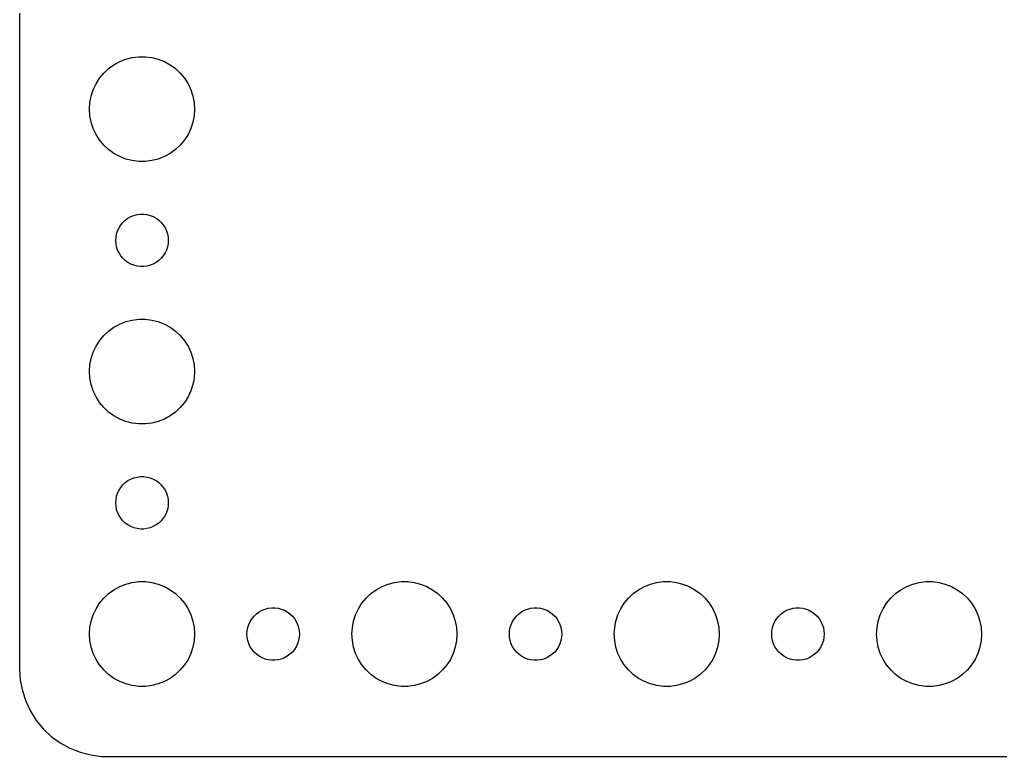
# Model space of a CAD drawing. Header units: metres. Extents: x -112 to 112, y -44 to 44.
# Drawn here: x -112 to -55.9, y -44.5 to -2.4 of the extents above; entities that cross this region are included whole.
import ezdxf

# ---------------------------------------------------------------- set-up
doc = ezdxf.new("R2010")
doc.units = ezdxf.units.M

msp = doc.modelspace()

# ---------------------------------------------------------------- linework, layer by layer
for p, q in [((-112, 39.5), (-112, -39.5)), ((-106.912, -5.18845), (-106.607, -4.96701)), ((-106.607, -4.96701), (-106.277, -4.78551)), ((-106.277, -4.78551), (-105.927, -4.64682)), ((-105.927, -4.64682), (-105.562, -4.55313)), ((-105.562, -4.55313), (-105.188, -4.50591)), ((-105.188, -4.50591), (-104.812, -4.50591)), ((-104.812, -4.50591), (-104.438, -4.55313)), ((-104.438, -4.55313), (-104.073, -4.64682)), ((-104.073, -4.64682), (-103.723, -4.78551)), ((-103.723, -4.78551), (-103.393, -4.96701)), ((-103.393, -4.96701), (-103.088, -5.18845)), ((-107.427, -5.73663), (-107.187, -5.44635)), ((-107.187, -5.44635), (-106.912, -5.18845)), ((-103.088, -5.18845), (-102.813, -5.44635)), ((-102.813, -5.44635), (-102.573, -5.73663)), ((-107.789, -6.39561), (-107.629, -6.05473)), ((-107.629, -6.05473), (-107.427, -5.73663)), ((-102.573, -5.73663), (-102.371, -6.05473)), ((-102.371, -6.05473), (-102.211, -6.39561)), ((-107.906, -6.75392), (-107.789, -6.39561)), ((-102.211, -6.39561), (-102.094, -6.75392)), ((-108, -7.5), (-107.976, -7.12399)), ((-107.976, -7.12399), (-107.906, -6.75392)), ((-102.094, -6.75392), (-102.024, -7.12399)), ((-102.024, -7.12399), (-102, -7.5)), ((-107.976, -7.87599), (-108, -7.5)), ((-102, -7.5), (-102.024, -7.87599)), ((-107.906, -8.24606), (-107.976, -7.87599)), ((-107.789, -8.60437), (-107.906, -8.24606)), ((-102.094, -8.24606), (-102.211, -8.60437)), ((-102.024, -7.87599), (-102.094, -8.24606)), ((-107.629, -8.94525), (-107.789, -8.60437)), ((-107.427, -9.26335), (-107.629, -8.94525)), ((-102.371, -8.94525), (-102.573, -9.26335)), ((-102.211, -8.60437), (-102.371, -8.94525)), ((-107.187, -9.55363), (-107.427, -9.26335)), ((-102.573, -9.26335), (-102.813, -9.55363)), ((-106.912, -9.81154), (-107.187, -9.55363)), ((-106.607, -10.033), (-106.912, -9.81154)), ((-106.277, -10.2145), (-106.607, -10.033)), ((-103.393, -10.033), (-103.723, -10.2145)), ((-103.088, -9.81154), (-103.393, -10.033)), ((-102.813, -9.55363), (-103.088, -9.81154)), ((-105.927, -10.3532), (-106.277, -10.2145)), ((-105.562, -10.4469), (-105.927, -10.3532)), ((-105.188, -10.4941), (-105.562, -10.4469)), ((-104.812, -10.4941), (-105.188, -10.4941)), ((-104.438, -10.4469), (-104.812, -10.4941)), ((-104.073, -10.3532), (-104.438, -10.4469)), ((-103.723, -10.2145), (-104.073, -10.3532)), ((-106.214, -14.1183), (-106.093, -13.9732)), ((-106.093, -13.9732), (-105.956, -13.8442)), ((-105.956, -13.8442), (-105.804, -13.7335)), ((-105.804, -13.7335), (-105.639, -13.6427)), ((-105.639, -13.6427), (-105.464, -13.5734)), ((-105.464, -13.5734), (-105.281, -13.5266)), ((-105.281, -13.5266), (-105.094, -13.5029)), ((-105.094, -13.5029), (-104.906, -13.5029)), ((-104.906, -13.5029), (-104.719, -13.5266)), ((-104.719, -13.5266), (-104.536, -13.5734)), ((-104.536, -13.5734), (-104.361, -13.6427)), ((-104.361, -13.6427), (-104.196, -13.7335)), ((-104.196, -13.7335), (-104.044, -13.8442)), ((-104.044, -13.8442), (-103.907, -13.9732)), ((-103.907, -13.9732), (-103.786, -14.1183)), ((-106.453, -14.627), (-106.395, -14.4478)), ((-106.395, -14.4478), (-106.314, -14.2774)), ((-106.314, -14.2774), (-106.214, -14.1183)), ((-103.786, -14.1183), (-103.686, -14.2774)), ((-103.686, -14.2774), (-103.605, -14.4478)), ((-103.605, -14.4478), (-103.547, -14.627)), ((-106.5, -15), (-106.488, -14.812)), ((-106.488, -15.188), (-106.5, -15)), ((-106.488, -14.812), (-106.453, -14.627)), ((-103.547, -14.627), (-103.512, -14.812)), ((-103.512, -14.812), (-103.5, -15)), ((-103.5, -15), (-103.512, -15.188)), ((-106.453, -15.373), (-106.488, -15.188)), ((-106.395, -15.5522), (-106.453, -15.373)), ((-106.314, -15.7226), (-106.395, -15.5522)), ((-103.605, -15.5522), (-103.686, -15.7226)), ((-103.547, -15.373), (-103.605, -15.5522)), ((-103.512, -15.188), (-103.547, -15.373)), ((-106.214, -15.8817), (-106.314, -15.7226)), ((-106.093, -16.0268), (-106.214, -15.8817)), ((-105.956, -16.1558), (-106.093, -16.0268)), ((-105.804, -16.2665), (-105.956, -16.1558)), ((-104.044, -16.1558), (-104.196, -16.2665)), ((-103.907, -16.0268), (-104.044, -16.1558)), ((-103.786, -15.8817), (-103.907, -16.0268)), ((-103.686, -15.7226), (-103.786, -15.8817)), ((-105.639, -16.3572), (-105.804, -16.2665)), ((-105.464, -16.4266), (-105.639, -16.3572)), ((-105.281, -16.4734), (-105.464, -16.4266)), ((-105.094, -16.497), (-105.281, -16.4734)), ((-104.906, -16.497), (-105.094, -16.497)), ((-104.719, -16.4734), (-104.906, -16.497)), ((-104.536, -16.4266), (-104.719, -16.4734)), ((-104.361, -16.3572), (-104.536, -16.4266)), ((-104.196, -16.2665), (-104.361, -16.3572)), ((-105.927, -19.6468), (-105.562, -19.5531)), ((-105.562, -19.5531), (-105.188, -19.5059)), ((-105.188, -19.5059), (-104.812, -19.5059)), ((-104.812, -19.5059), (-104.438, -19.5531)), ((-104.438, -19.5531), (-104.073, -19.6468)), ((-106.912, -20.1884), (-106.607, -19.967)), ((-106.607, -19.967), (-106.277, -19.7855)), ((-106.277, -19.7855), (-105.927, -19.6468)), ((-104.073, -19.6468), (-103.723, -19.7855)), ((-103.723, -19.7855), (-103.393, -19.967)), ((-103.393, -19.967), (-103.088, -20.1884)), ((-107.629, -21.0547), (-107.427, -20.7366)), ((-107.427, -20.7366), (-107.187, -20.4464)), ((-107.187, -20.4464), (-106.912, -20.1884)), ((-103.088, -20.1884), (-102.813, -20.4464)), ((-102.813, -20.4464), (-102.573, -20.7366)), ((-102.573, -20.7366), (-102.371, -21.0547)), ((-107.789, -21.3956), (-107.629, -21.0547)), ((-102.371, -21.0547), (-102.211, -21.3956)), ((-107.976, -22.124), (-107.906, -21.7539)), ((-107.906, -21.7539), (-107.789, -21.3956)), ((-102.211, -21.3956), (-102.094, -21.7539)), ((-102.094, -21.7539), (-102.024, -22.124)), ((-108, -22.5), (-107.976, -22.124)), ((-102.024, -22.124), (-102, -22.5)), ((-107.976, -22.876), (-108, -22.5)), ((-107.906, -23.2461), (-107.976, -22.876)), ((-102.024, -22.876), (-102.094, -23.2461)), ((-102, -22.5), (-102.024, -22.876)), ((-107.789, -23.6044), (-107.906, -23.2461)), ((-102.094, -23.2461), (-102.211, -23.6044)), ((-107.629, -23.9453), (-107.789, -23.6044)), ((-107.427, -24.2634), (-107.629, -23.9453)), ((-102.371, -23.9453), (-102.573, -24.2634)), ((-102.211, -23.6044), (-102.371, -23.9453)), ((-107.187, -24.5536), (-107.427, -24.2634)), ((-106.912, -24.8115), (-107.187, -24.5536)), ((-102.813, -24.5536), (-103.088, -24.8115)), ((-102.573, -24.2634), (-102.813, -24.5536)), ((-106.607, -25.033), (-106.912, -24.8115)), ((-106.277, -25.2145), (-106.607, -25.033)), ((-105.927, -25.3532), (-106.277, -25.2145)), ((-103.723, -25.2145), (-104.073, -25.3532)), ((-103.393, -25.033), (-103.723, -25.2145)), ((-103.088, -24.8115), (-103.393, -25.033)), ((-105.562, -25.4469), (-105.927, -25.3532)), ((-105.188, -25.4941), (-105.562, -25.4469)), ((-104.812, -25.4941), (-105.188, -25.4941)), ((-104.438, -25.4469), (-104.812, -25.4941)), ((-104.073, -25.3532), (-104.438, -25.4469)), ((-105.639, -28.6427), (-105.464, -28.5734)), ((-105.464, -28.5734), (-105.281, -28.5266)), ((-105.281, -28.5266), (-105.094, -28.503)), ((-105.094, -28.503), (-104.906, -28.503)), ((-104.906, -28.503), (-104.719, -28.5266)), ((-104.719, -28.5266), (-104.536, -28.5734)), ((-104.536, -28.5734), (-104.361, -28.6427)), ((-106.314, -29.2774), (-106.214, -29.1183)), ((-106.214, -29.1183), (-106.093, -28.9732)), ((-106.093, -28.9732), (-105.956, -28.8442)), ((-105.956, -28.8442), (-105.804, -28.7335)), ((-105.804, -28.7335), (-105.639, -28.6427)), ((-104.361, -28.6427), (-104.196, -28.7335)), ((-104.196, -28.7335), (-104.044, -28.8442)), ((-104.044, -28.8442), (-103.907, -28.9732)), ((-103.907, -28.9732), (-103.786, -29.1183)), ((-103.786, -29.1183), (-103.686, -29.2774)), ((-106.488, -29.812), (-106.453, -29.627)), ((-106.453, -29.627), (-106.395, -29.4478)), ((-106.395, -29.4478), (-106.314, -29.2774)), ((-103.686, -29.2774), (-103.605, -29.4478)), ((-103.605, -29.4478), (-103.547, -29.627)), ((-103.547, -29.627), (-103.512, -29.812)), ((-106.5, -30), (-106.488, -29.812)), ((-106.488, -30.188), (-106.5, -30)), ((-106.453, -30.373), (-106.488, -30.188)), ((-103.512, -30.188), (-103.547, -30.373)), ((-103.512, -29.812), (-103.5, -30)), ((-103.5, -30), (-103.512, -30.188)), ((-106.395, -30.5522), (-106.453, -30.373)), ((-106.314, -30.7226), (-106.395, -30.5522)), ((-106.214, -30.8817), (-106.314, -30.7226)), ((-103.686, -30.7226), (-103.786, -30.8817)), ((-103.605, -30.5522), (-103.686, -30.7226)), ((-103.547, -30.373), (-103.605, -30.5522)), ((-106.093, -31.0268), (-106.214, -30.8817)), ((-105.956, -31.1558), (-106.093, -31.0268)), ((-105.804, -31.2665), (-105.956, -31.1558)), ((-105.639, -31.3572), (-105.804, -31.2665)), ((-105.464, -31.4266), (-105.639, -31.3572)), ((-104.361, -31.3572), (-104.536, -31.4266)), ((-104.196, -31.2665), (-104.361, -31.3572)), ((-104.044, -31.1558), (-104.196, -31.2665)), ((-103.907, -31.0268), (-104.044, -31.1558)), ((-103.786, -30.8817), (-103.907, -31.0268)), ((-105.281, -31.4734), (-105.464, -31.4266)), ((-105.094, -31.497), (-105.281, -31.4734)), ((-104.906, -31.497), (-105.094, -31.497)), ((-104.719, -31.4734), (-104.906, -31.497)), ((-104.536, -31.4266), (-104.719, -31.4734)), ((-106.277, -34.7855), (-105.927, -34.6468)), ((-105.927, -34.6468), (-105.562, -34.5531)), ((-105.562, -34.5531), (-105.188, -34.5059)), ((-105.188, -34.5059), (-104.812, -34.5059)), ((-104.812, -34.5059), (-104.438, -34.5531)), ((-104.438, -34.5531), (-104.073, -34.6468)), ((-104.073, -34.6468), (-103.723, -34.7855)), ((-91.2773, -34.7855), (-90.927, -34.6468)), ((-90.927, -34.6468), (-90.5621, -34.5531)), ((-90.5621, -34.5531), (-90.1884, -34.5059)), ((-90.1884, -34.5059), (-89.8116, -34.5059)), ((-89.8116, -34.5059), (-89.4379, -34.5531)), ((-89.4379, -34.5531), (-89.073, -34.6468)), ((-89.073, -34.6468), (-88.7227, -34.7855)), ((-76.2773, -34.7855), (-75.927, -34.6468)), ((-75.927, -34.6468), (-75.5621, -34.5531)), ((-75.5621, -34.5531), (-75.1884, -34.5059)), ((-75.1884, -34.5059), (-74.8116, -34.5059)), ((-74.8116, -34.5059), (-74.4379, -34.5531)), ((-74.4379, -34.5531), (-74.073, -34.6468)), ((-74.073, -34.6468), (-73.7227, -34.7855)), ((-61.2773, -34.7855), (-60.927, -34.6468)), ((-60.927, -34.6468), (-60.5621, -34.5531)), ((-60.5621, -34.5531), (-60.1884, -34.5059)), ((-60.1884, -34.5059), (-59.8116, -34.5059)), ((-59.8116, -34.5059), (-59.4379, -34.5531)), ((-59.4379, -34.5531), (-59.0729, -34.6468)), ((-59.0729, -34.6468), (-58.7227, -34.7855)), ((-107.187, -35.4464), (-106.912, -35.1885)), ((-106.912, -35.1885), (-106.607, -34.967)), ((-106.607, -34.967), (-106.277, -34.7855)), ((-103.723, -34.7855), (-103.393, -34.967)), ((-103.393, -34.967), (-103.088, -35.1885)), ((-103.088, -35.1885), (-102.813, -35.4464)), ((-92.1869, -35.4464), (-91.9123, -35.1885)), ((-91.9123, -35.1885), (-91.6075, -34.967)), ((-91.6075, -34.967), (-91.2773, -34.7855)), ((-88.7227, -34.7855), (-88.3925, -34.967)), ((-88.3925, -34.967), (-88.0877, -35.1885)), ((-88.0877, -35.1885), (-87.8131, -35.4464)), ((-77.1869, -35.4464), (-76.9123, -35.1885)), ((-76.9123, -35.1885), (-76.6075, -34.967)), ((-76.6075, -34.967), (-76.2773, -34.7855)), ((-73.7227, -34.7855), (-73.3925, -34.967)), ((-73.3925, -34.967), (-73.0877, -35.1885)), ((-73.0877, -35.1885), (-72.8131, -35.4464)), ((-62.1869, -35.4464), (-61.9123, -35.1885)), ((-61.9123, -35.1885), (-61.6075, -34.967)), ((-61.6075, -34.967), (-61.2773, -34.7855)), ((-58.7227, -34.7855), (-58.3925, -34.967)), ((-58.3925, -34.967), (-58.0877, -35.1885)), ((-58.0877, -35.1885), (-57.8131, -35.4464)), ((-107.629, -36.0547), (-107.427, -35.7366)), ((-107.427, -35.7366), (-107.187, -35.4464)), ((-102.813, -35.4464), (-102.573, -35.7366)), ((-102.573, -35.7366), (-102.371, -36.0547)), ((-92.6289, -36.0547), (-92.427, -35.7366)), ((-92.427, -35.7366), (-92.1869, -35.4464)), ((-87.8131, -35.4464), (-87.573, -35.7366)), ((-87.573, -35.7366), (-87.3711, -36.0547)), ((-77.6289, -36.0547), (-77.427, -35.7366)), ((-77.427, -35.7366), (-77.1869, -35.4464)), ((-72.8131, -35.4464), (-72.573, -35.7366)), ((-72.573, -35.7366), (-72.3711, -36.0547)), ((-62.6289, -36.0547), (-62.427, -35.7366)), ((-62.427, -35.7366), (-62.1869, -35.4464)), ((-57.8131, -35.4464), (-57.5729, -35.7366)), ((-57.5729, -35.7366), (-57.3711, -36.0547)), ((-107.906, -36.7539), (-107.789, -36.3956)), ((-107.789, -36.3956), (-107.629, -36.0547)), ((-102.371, -36.0547), (-102.211, -36.3956)), ((-102.211, -36.3956), (-102.094, -36.7539)), ((-98.5934, -36.4732), (-98.4561, -36.3442)), ((-98.4561, -36.3442), (-98.3037, -36.2335)), ((-98.3037, -36.2335), (-98.1387, -36.1428)), ((-98.1387, -36.1428), (-97.9635, -36.0734)), ((-97.9635, -36.0734), (-97.7811, -36.0266)), ((-97.7811, -36.0266), (-97.5942, -36.003)), ((-97.5942, -36.003), (-97.4058, -36.003)), ((-97.4058, -36.003), (-97.2189, -36.0266)), ((-97.2189, -36.0266), (-97.0365, -36.0734)), ((-97.0365, -36.0734), (-96.8613, -36.1428)), ((-96.8613, -36.1428), (-96.6963, -36.2335)), ((-96.6963, -36.2335), (-96.5439, -36.3442)), ((-96.5439, -36.3442), (-96.4065, -36.4732)), ((-92.9057, -36.7539), (-92.7893, -36.3956)), ((-92.7893, -36.3956), (-92.6289, -36.0547)), ((-87.3711, -36.0547), (-87.2107, -36.3956)), ((-87.2107, -36.3956), (-87.0943, -36.7539)), ((-83.5934, -36.4732), (-83.4561, -36.3442)), ((-83.4561, -36.3442), (-83.3037, -36.2335)), ((-83.3037, -36.2335), (-83.1387, -36.1428)), ((-83.1387, -36.1428), (-82.9635, -36.0734)), ((-82.9635, -36.0734), (-82.7811, -36.0266)), ((-82.7811, -36.0266), (-82.5942, -36.003)), ((-82.5942, -36.003), (-82.4058, -36.003)), ((-82.4058, -36.003), (-82.2189, -36.0266)), ((-82.2189, -36.0266), (-82.0365, -36.0734)), ((-82.0365, -36.0734), (-81.8613, -36.1428)), ((-81.8613, -36.1428), (-81.6963, -36.2335)), ((-81.6963, -36.2335), (-81.5439, -36.3442)), ((-81.5439, -36.3442), (-81.4065, -36.4732)), ((-77.9057, -36.7539), (-77.7893, -36.3956)), ((-77.7893, -36.3956), (-77.6289, -36.0547)), ((-72.3711, -36.0547), (-72.2107, -36.3956)), ((-72.2107, -36.3956), (-72.0943, -36.7539)), ((-68.5934, -36.4732), (-68.4561, -36.3442)), ((-68.4561, -36.3442), (-68.3037, -36.2335)), ((-68.3037, -36.2335), (-68.1387, -36.1428)), ((-68.1387, -36.1428), (-67.9635, -36.0734)), ((-67.9635, -36.0734), (-67.7811, -36.0266)), ((-67.7811, -36.0266), (-67.5942, -36.003)), ((-67.5942, -36.003), (-67.4058, -36.003)), ((-67.4058, -36.003), (-67.2189, -36.0266)), ((-67.2189, -36.0266), (-67.0365, -36.0734)), ((-67.0365, -36.0734), (-66.8613, -36.1428)), ((-66.8613, -36.1428), (-66.6963, -36.2335)), ((-66.6963, -36.2335), (-66.5439, -36.3442)), ((-66.5439, -36.3442), (-66.4065, -36.4732)), ((-62.9057, -36.7539), (-62.7893, -36.3956)), ((-62.7893, -36.3956), (-62.6289, -36.0547)), ((-57.3711, -36.0547), (-57.2107, -36.3956)), ((-57.2107, -36.3956), (-57.0942, -36.7539)), ((-107.976, -37.124), (-107.906, -36.7539)), ((-102.094, -36.7539), (-102.024, -37.124)), ((-98.9529, -37.127), (-98.8947, -36.9478)), ((-98.8947, -36.9478), (-98.8145, -36.7774)), ((-98.8145, -36.7774), (-98.7135, -36.6183)), ((-98.7135, -36.6183), (-98.5934, -36.4732)), ((-96.4065, -36.4732), (-96.2865, -36.6183)), ((-96.2865, -36.6183), (-96.1855, -36.7774)), ((-96.1855, -36.7774), (-96.1053, -36.9478)), ((-96.1053, -36.9478), (-96.0471, -37.127)), ((-92.9763, -37.124), (-92.9057, -36.7539)), ((-87.0943, -36.7539), (-87.0237, -37.124)), ((-83.9529, -37.127), (-83.8947, -36.9478)), ((-83.8947, -36.9478), (-83.8145, -36.7774)), ((-83.8145, -36.7774), (-83.7135, -36.6183)), ((-83.7135, -36.6183), (-83.5934, -36.4732)), ((-81.4065, -36.4732), (-81.2865, -36.6183)), ((-81.2865, -36.6183), (-81.1855, -36.7774)), ((-81.1855, -36.7774), (-81.1053, -36.9478)), ((-81.1053, -36.9478), (-81.0471, -37.127)), ((-77.9763, -37.124), (-77.9057, -36.7539)), ((-72.0943, -36.7539), (-72.0237, -37.124)), ((-68.9529, -37.127), (-68.8947, -36.9478)), ((-68.8947, -36.9478), (-68.8145, -36.7774)), ((-68.8145, -36.7774), (-68.7135, -36.6183)), ((-68.7135, -36.6183), (-68.5934, -36.4732)), ((-66.4065, -36.4732), (-66.2865, -36.6183)), ((-66.2865, -36.6183), (-66.1855, -36.7774)), ((-66.1855, -36.7774), (-66.1053, -36.9478)), ((-66.1053, -36.9478), (-66.0471, -37.127)), ((-62.9763, -37.124), (-62.9057, -36.7539)), ((-57.0942, -36.7539), (-57.0237, -37.124)), ((-108, -37.5), (-107.976, -37.124)), ((-107.976, -37.876), (-108, -37.5)), ((-102.024, -37.124), (-102, -37.5)), ((-102, -37.5), (-102.024, -37.876)), ((-99, -37.5), (-98.9882, -37.312)), ((-98.9882, -37.688), (-99, -37.5)), ((-98.9882, -37.312), (-98.9529, -37.127)), ((-96.0471, -37.127), (-96.0118, -37.312)), ((-96.0118, -37.312), (-96, -37.5)), ((-96, -37.5), (-96.0118, -37.688)), ((-93, -37.5), (-92.9763, -37.124)), ((-92.9763, -37.876), (-93, -37.5)), ((-87.0237, -37.124), (-87, -37.5)), ((-87, -37.5), (-87.0237, -37.876)), ((-84, -37.5), (-83.9882, -37.312)), ((-83.9882, -37.688), (-84, -37.5)), ((-83.9882, -37.312), (-83.9529, -37.127)), ((-81.0471, -37.127), (-81.0118, -37.312)), ((-81.0118, -37.312), (-81, -37.5)), ((-81, -37.5), (-81.0118, -37.688)), ((-78, -37.5), (-77.9763, -37.124)), ((-77.9763, -37.876), (-78, -37.5)), ((-72.0237, -37.124), (-72, -37.5)), ((-72, -37.5), (-72.0237, -37.876)), ((-69, -37.5), (-68.9882, -37.312)), ((-68.9882, -37.688), (-69, -37.5)), ((-68.9882, -37.312), (-68.9529, -37.127)), ((-66.0471, -37.127), (-66.0118, -37.312)), ((-66.0118, -37.312), (-66, -37.5)), ((-66, -37.5), (-66.0118, -37.688)), ((-63, -37.5), (-62.9763, -37.124)), ((-62.9763, -37.876), (-63, -37.5)), ((-57.0237, -37.124), (-57, -37.5)), ((-57, -37.5), (-57.0237, -37.876)), ((-107.906, -38.2461), (-107.976, -37.876)), ((-102.024, -37.876), (-102.094, -38.2461)), ((-98.9529, -37.873), (-98.9882, -37.688)), ((-98.8947, -38.0522), (-98.9529, -37.873)), ((-98.8145, -38.2226), (-98.8947, -38.0522)), ((-96.1053, -38.0522), (-96.1855, -38.2226)), ((-96.0471, -37.873), (-96.1053, -38.0522)), ((-96.0118, -37.688), (-96.0471, -37.873)), ((-92.9057, -38.2461), (-92.9763, -37.876)), ((-87.0237, -37.876), (-87.0943, -38.2461)), ((-83.9529, -37.873), (-83.9882, -37.688)), ((-83.8947, -38.0522), (-83.9529, -37.873)), ((-83.8145, -38.2226), (-83.8947, -38.0522)), ((-81.1053, -38.0522), (-81.1855, -38.2226)), ((-81.0471, -37.873), (-81.1053, -38.0522)), ((-81.0118, -37.688), (-81.0471, -37.873)), ((-77.9057, -38.2461), (-77.9763, -37.876)), ((-72.0237, -37.876), (-72.0943, -38.2461)), ((-68.9529, -37.873), (-68.9882, -37.688)), ((-68.8947, -38.0522), (-68.9529, -37.873)), ((-68.8145, -38.2226), (-68.8947, -38.0522)), ((-66.1053, -38.0522), (-66.1855, -38.2226)), ((-66.0471, -37.873), (-66.1053, -38.0522)), ((-66.0118, -37.688), (-66.0471, -37.873)), ((-62.9057, -38.2461), (-62.9763, -37.876)), ((-57.0237, -37.876), (-57.0942, -38.2461)), ((-107.789, -38.6044), (-107.906, -38.2461)), ((-107.629, -38.9453), (-107.789, -38.6044)), ((-102.211, -38.6044), (-102.371, -38.9453)), ((-102.094, -38.2461), (-102.211, -38.6044)), ((-98.7135, -38.3817), (-98.8145, -38.2226)), ((-98.5934, -38.5268), (-98.7135, -38.3817)), ((-98.4561, -38.6558), (-98.5934, -38.5268)), ((-98.3037, -38.7665), (-98.4561, -38.6558)), ((-96.5439, -38.6558), (-96.6963, -38.7665)), ((-96.4065, -38.5268), (-96.5439, -38.6558)), ((-96.2865, -38.3817), (-96.4065, -38.5268)), ((-96.1855, -38.2226), (-96.2865, -38.3817)), ((-92.7893, -38.6044), (-92.9057, -38.2461)), ((-92.6289, -38.9453), (-92.7893, -38.6044)), ((-87.2107, -38.6044), (-87.3711, -38.9453)), ((-87.0943, -38.2461), (-87.2107, -38.6044)), ((-83.7135, -38.3817), (-83.8145, -38.2226)), ((-83.5934, -38.5268), (-83.7135, -38.3817)), ((-83.4561, -38.6558), (-83.5934, -38.5268)), ((-83.3037, -38.7665), (-83.4561, -38.6558)), ((-81.5439, -38.6558), (-81.6963, -38.7665)), ((-81.4065, -38.5268), (-81.5439, -38.6558)), ((-81.2865, -38.3817), (-81.4065, -38.5268)), ((-81.1855, -38.2226), (-81.2865, -38.3817)), ((-77.7893, -38.6044), (-77.9057, -38.2461)), ((-77.6289, -38.9453), (-77.7893, -38.6044)), ((-72.2107, -38.6044), (-72.3711, -38.9453)), ((-72.0943, -38.2461), (-72.2107, -38.6044)), ((-68.7135, -38.3817), (-68.8145, -38.2226)), ((-68.5934, -38.5268), (-68.7135, -38.3817)), ((-68.4561, -38.6558), (-68.5934, -38.5268)), ((-68.3037, -38.7665), (-68.4561, -38.6558)), ((-66.5439, -38.6558), (-66.6963, -38.7665)), ((-66.4065, -38.5268), (-66.5439, -38.6558)), ((-66.2865, -38.3817), (-66.4065, -38.5268)), ((-66.1855, -38.2226), (-66.2865, -38.3817)), ((-62.7893, -38.6044), (-62.9057, -38.2461)), ((-62.6289, -38.9453), (-62.7893, -38.6044)), ((-57.2107, -38.6044), (-57.3711, -38.9453)), ((-57.0942, -38.2461), (-57.2107, -38.6044)), ((-107.427, -39.2634), (-107.629, -38.9453)), ((-102.371, -38.9453), (-102.573, -39.2634)), ((-98.1387, -38.8572), (-98.3037, -38.7665)), ((-97.9635, -38.9266), (-98.1387, -38.8572)), ((-97.7811, -38.9734), (-97.9635, -38.9266)), ((-97.5942, -38.997), (-97.7811, -38.9734)), ((-97.4058, -38.997), (-97.5942, -38.997)), ((-97.2189, -38.9734), (-97.4058, -38.997)), ((-97.0365, -38.9266), (-97.2189, -38.9734)), ((-96.8613, -38.8572), (-97.0365, -38.9266)), ((-96.6963, -38.7665), (-96.8613, -38.8572)), ((-92.427, -39.2634), (-92.6289, -38.9453)), ((-87.3711, -38.9453), (-87.573, -39.2634)), ((-83.1387, -38.8572), (-83.3037, -38.7665)), ((-82.9635, -38.9266), (-83.1387, -38.8572)), ((-82.7811, -38.9734), (-82.9635, -38.9266)), ((-82.5942, -38.997), (-82.7811, -38.9734)), ((-82.4058, -38.997), (-82.5942, -38.997)), ((-82.2189, -38.9734), (-82.4058, -38.997)), ((-82.0365, -38.9266), (-82.2189, -38.9734)), ((-81.8613, -38.8572), (-82.0365, -38.9266)), ((-81.6963, -38.7665), (-81.8613, -38.8572)), ((-77.427, -39.2634), (-77.6289, -38.9453)), ((-72.3711, -38.9453), (-72.573, -39.2634)), ((-68.1387, -38.8572), (-68.3037, -38.7665)), ((-67.9635, -38.9266), (-68.1387, -38.8572)), ((-67.7811, -38.9734), (-67.9635, -38.9266)), ((-67.5942, -38.997), (-67.7811, -38.9734)), ((-67.4058, -38.997), (-67.5942, -38.997)), ((-67.2189, -38.9734), (-67.4058, -38.997)), ((-67.0365, -38.9266), (-67.2189, -38.9734)), ((-66.8613, -38.8572), (-67.0365, -38.9266)), ((-66.6963, -38.7665), (-66.8613, -38.8572)), ((-62.427, -39.2634), (-62.6289, -38.9453)), ((-57.3711, -38.9453), (-57.5729, -39.2634)), ((-112, -39.5), (-111.961, -40.1267)), ((-107.187, -39.5536), (-107.427, -39.2634)), ((-106.912, -39.8115), (-107.187, -39.5536)), ((-106.607, -40.033), (-106.912, -39.8115)), ((-103.088, -39.8115), (-103.393, -40.033)), ((-102.813, -39.5536), (-103.088, -39.8115)), ((-102.573, -39.2634), (-102.813, -39.5536)), ((-92.1869, -39.5536), (-92.427, -39.2634)), ((-91.9123, -39.8115), (-92.1869, -39.5536)), ((-91.6075, -40.033), (-91.9123, -39.8115)), ((-88.0877, -39.8115), (-88.3925, -40.033)), ((-87.8131, -39.5536), (-88.0877, -39.8115)), ((-87.573, -39.2634), (-87.8131, -39.5536)), ((-77.1869, -39.5536), (-77.427, -39.2634)), ((-76.9123, -39.8115), (-77.1869, -39.5536)), ((-76.6075, -40.033), (-76.9123, -39.8115)), ((-73.0877, -39.8115), (-73.3925, -40.033)), ((-72.8131, -39.5536), (-73.0877, -39.8115)), ((-72.573, -39.2634), (-72.8131, -39.5536)), ((-62.1869, -39.5536), (-62.427, -39.2634)), ((-61.9123, -39.8115), (-62.1869, -39.5536)), ((-61.6075, -40.033), (-61.9123, -39.8115)), ((-58.0877, -39.8115), (-58.3925, -40.033)), ((-57.8131, -39.5536), (-58.0877, -39.8115)), ((-57.5729, -39.2634), (-57.8131, -39.5536)), ((-111.961, -40.1267), (-111.843, -40.7434)), ((-106.277, -40.2145), (-106.607, -40.033)), ((-105.927, -40.3532), (-106.277, -40.2145)), ((-105.562, -40.4469), (-105.927, -40.3532)), ((-104.073, -40.3532), (-104.438, -40.4469)), ((-103.723, -40.2145), (-104.073, -40.3532)), ((-103.393, -40.033), (-103.723, -40.2145)), ((-91.2773, -40.2145), (-91.6075, -40.033)), ((-90.927, -40.3532), (-91.2773, -40.2145)), ((-90.5621, -40.4469), (-90.927, -40.3532)), ((-89.073, -40.3532), (-89.4379, -40.4469)), ((-88.7227, -40.2145), (-89.073, -40.3532)), ((-88.3925, -40.033), (-88.7227, -40.2145)), ((-76.2773, -40.2145), (-76.6075, -40.033)), ((-75.927, -40.3532), (-76.2773, -40.2145)), ((-75.5621, -40.4469), (-75.927, -40.3532)), ((-74.073, -40.3532), (-74.4379, -40.4469)), ((-73.7227, -40.2145), (-74.073, -40.3532)), ((-73.3925, -40.033), (-73.7227, -40.2145)), ((-61.2773, -40.2145), (-61.6075, -40.033)), ((-60.927, -40.3532), (-61.2773, -40.2145)), ((-60.5621, -40.4469), (-60.927, -40.3532)), ((-59.0729, -40.3532), (-59.4379, -40.4469)), ((-58.7227, -40.2145), (-59.0729, -40.3532)), ((-58.3925, -40.033), (-58.7227, -40.2145)), ((-111.843, -40.7434), (-111.649, -41.3406)), ((-105.188, -40.4941), (-105.562, -40.4469)), ((-104.812, -40.4941), (-105.188, -40.4941)), ((-104.438, -40.4469), (-104.812, -40.4941)), ((-90.1884, -40.4941), (-90.5621, -40.4469)), ((-89.8116, -40.4941), (-90.1884, -40.4941)), ((-89.4379, -40.4469), (-89.8116, -40.4941)), ((-75.1884, -40.4941), (-75.5621, -40.4469)), ((-74.8116, -40.4941), (-75.1884, -40.4941)), ((-74.4379, -40.4469), (-74.8116, -40.4941)), ((-60.1884, -40.4941), (-60.5621, -40.4469)), ((-59.8116, -40.4941), (-60.1884, -40.4941)), ((-59.4379, -40.4469), (-59.8116, -40.4941)), ((-111.649, -41.3406), (-111.382, -41.9088)), ((-111.382, -41.9088), (-111.045, -42.4389)), ((-111.045, -42.4389), (-110.645, -42.9227)), ((-110.645, -42.9227), (-110.187, -43.3526)), ((-110.187, -43.3526), (-109.679, -43.7216)), ((-109.679, -43.7216), (-109.129, -44.0241)), ((-109.129, -44.0241), (-108.545, -44.2553)), ((-108.545, -44.2553), (-107.937, -44.4114)), ((-107.937, -44.4114), (-107.314, -44.4901)), ((-107.314, -44.4901), (107.314, -44.4901))]:
    msp.add_line(p, q)

doc.saveas('drawing.dxf')
